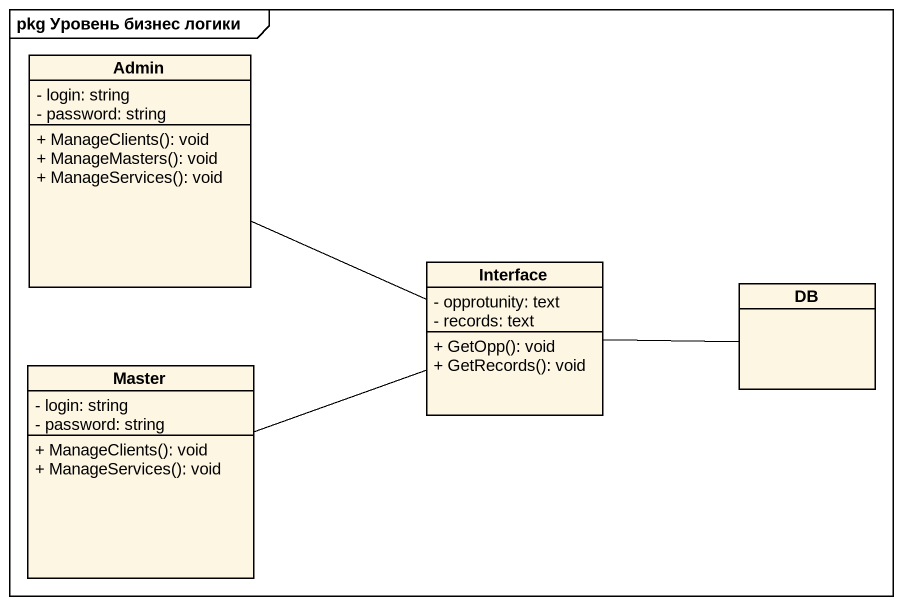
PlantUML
@startuml
mainframe pkg Уровень бизнес логики
hide circle
hide empty members
skinparam classAttributeIconSize 0
class Admin {
  - login: string
  - password: string
  + ManageClients(): void
  + ManageMasters(): void
  + ManageServices(): void
}
class "Interface" as Interface_ {
  - opprotunity: text
  - records: text
  + GetOpp(): void
  + GetRecords(): void
}
class DB
class Master {
  - login: string
  - password: string
  + ManageClients(): void
  + ManageServices(): void
}
Interface_ -left- Admin
Interface_ -left- Master
DB -left- Interface_
@enduml
